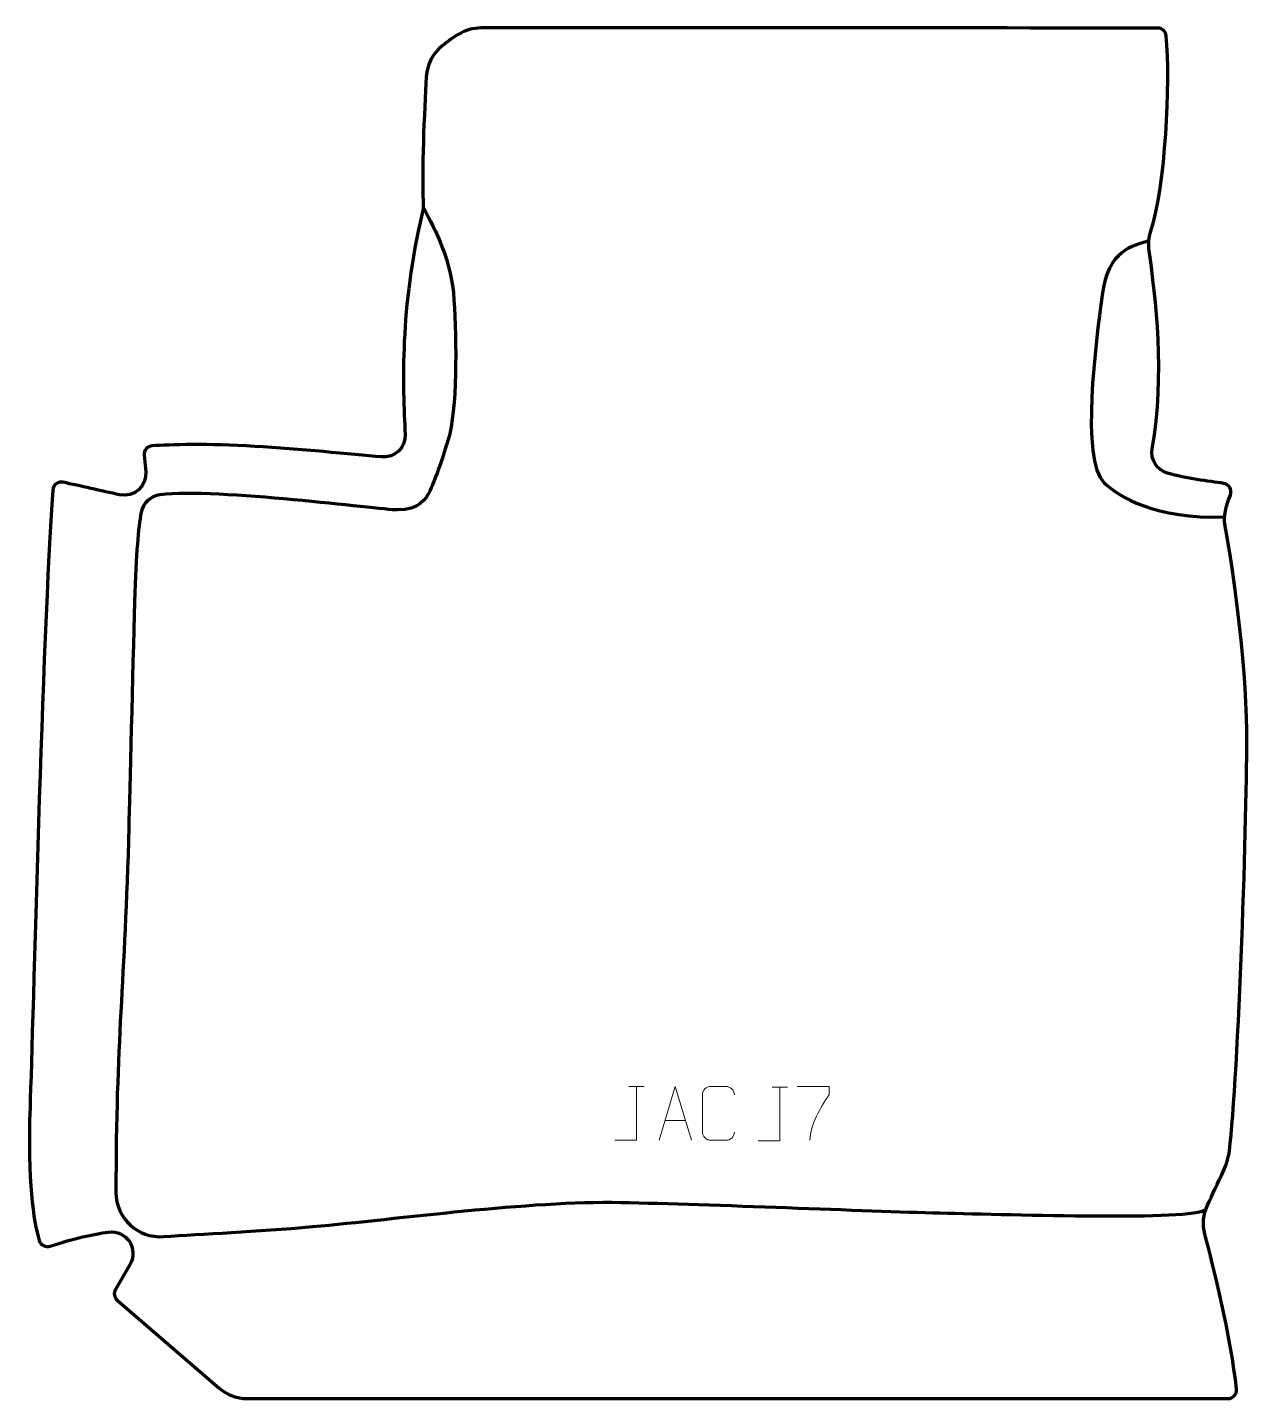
# Model space of a CAD drawing. Header units: millimetres. Extents: x -283 to 283, y -318 to 318.
import ezdxf

# ---------------------------------------------------------------- set-up
doc = ezdxf.new("R2010")
doc.units = ezdxf.units.MM
doc.header["$MEASUREMENT"] = 0
doc.layers.add('layer 1', color=7, linetype='Continuous')
doc.layers.add('layer 2', color=7, linetype='Continuous')

msp = doc.modelspace()

# ---------------------------------------------------------------- linework, layer by layer
at = {"layer": 'layer 1', "color": 230, "lineweight": 200}
msp.add_open_spline([(-272.8192, -247.2713), (-274.9542, -247.981), (-277.2525, -246.7989), (-277.9098, -244.6473), (-277.9098, -244.6473), (-280.6554, -235.6582), (-283.3951, -217.1327), (-282.1847, -182.8339), (-282.1847, -182.8339), (-280.7941, -143.4364), (-276.5579, 34.8017), (-271.6148, 103.5133), (-271.6148, 103.5133), (-271.4398, 105.9461), (-269.1482, 107.6546), (-266.7669, 107.1272), (-266.7669, 107.1272), (-259.1773, 105.4455), (-248.8405, 103.1471), (-240.6377, 101.3215), (-240.6377, 101.3215), (-234.0094, 99.8466), (-227.8714, 105.2659), (-228.512, 112.0262), (-228.512, 112.0262), (-228.512, 112.0262), (-229.2367, 119.6744), (-229.2367, 119.6744), (-229.2367, 119.6744), (-229.4508, 121.935), (-227.7444, 123.9191), (-225.4775, 124.0454), (-225.4775, 124.0454), (-217.5999, 124.4853), (-199.3349, 125.1764), (-177.9339, 123.7762), (-177.9339, 123.7762), (-156.8773, 122.3986), (-133.5069, 120.2981), (-119.0853, 118.8556), (-119.0853, 118.8556), (-112.9851, 118.2457), (-107.7788, 123.2135), (-108.103, 129.3353), (-108.103, 129.3353), (-109.2852, 151.6544), (-110.5791, 188.4019), (-100.2378, 231.7456), (-100.2378, 231.7456), (-99.7721, 233.6964), (-99.6152, 235.708), (-99.7485, 237.7093), (-99.7485, 237.7093), (-100.5119, 249.1679), (-99.2017, 279.802), (-98.3109, 295.2473), (-98.3109, 295.2473), (-97.9871, 300.8675), (-95.312, 306.0995), (-90.928, 309.6312), (-90.928, 309.6312), (-88.1689, 311.8533), (-85.5799, 313.602), (-83.2039, 315.0368), (-83.2039, 315.0368), (-80.1182, 316.8998), (-76.5922, 317.8982), (-72.9878, 317.9197), (-72.9878, 317.9197), (-34.2297, 318.1504), (204.5395, 317.8068), (241.1162, 317.8516), (241.1162, 317.8516), (243.1884, 317.8541), (244.9139, 316.2747), (245.103, 314.2113), (245.103, 314.2113), (247.0718, 292.6946), (244.8334, 244.3623), (237.9264, 223.6253), (237.9264, 223.6253), (236.9485, 220.6892), (236.6966, 217.5611), (237.1334, 214.4969), (237.1334, 214.4969), (240.2149, 192.8726), (244.6683, 157.0932), (238.5533, 122.6819), (238.5533, 122.6819), (237.653, 117.6149), (240.7726, 112.7194), (245.7256, 111.3224), (245.7256, 111.3224), (254.2593, 108.9154), (264.7248, 107.5653), (271.7031, 106.6015), (271.7031, 106.6015), (274.272, 106.2467), (275.8186, 103.5789), (274.8686, 101.1656), (274.8686, 101.1656), (273.5972, 97.937), (273.0338, 95.9099), (272.596, 93.8582), (272.596, 93.8582), (272.0298, 91.2046), (272.0174, 88.4649), (272.5431, 85.8028), (272.5431, 85.8028), (275.5519, 70.5702), (282.0914, 25.6412), (282.4558, -8.2611), (282.4558, -8.2611), (282.8339, -43.4454), (278.5809, -168.7673), (274.393, -203.0499), (274.393, -203.0499), (273.9997, -206.2704), (273.0923, -209.4041), (271.6953, -212.3325), (271.6953, -212.3325), (269.0005, -217.9812), (266.2393, -223.8877), (264.2207, -228.2322), (264.2207, -228.2322), (262.2585, -232.4546), (261.8306, -237.2277), (263.0145, -241.7309), (263.0145, -241.7309), (266.8168, -256.1912), (275.3445, -290.2911), (277.6665, -313.6139), (277.6665, -313.6139), (277.9007, -315.9645), (276.0469, -318), (273.6847, -318), (273.6847, -318), (273.6847, -318), (-181.3485, -318), (-181.3485, -318), (-181.3485, -318), (-186.1431, -318), (-190.7782, -316.2774), (-194.4094, -313.1462), (-194.4094, -313.1462), (-194.4094, -313.1462), (-241.7028, -272.3643), (-241.7028, -272.3643), (-241.7028, -272.3643), (-243.1622, -271.106), (-243.5167, -268.9858), (-242.5466, -267.321), (-242.5466, -267.321), (-242.5466, -267.321), (-235.7712, -255.6956), (-235.7712, -255.6956), (-235.7712, -255.6956), (-231.5742, -248.4947), (-237.5075, -239.6273), (-245.7664, -240.7516), (-245.7664, -240.7516), (-252.8378, -241.7143), (-261.8679, -243.6313), (-272.8192, -247.2713)], degree=3, knots=[0, 0, 0, 0, 0.02380952, 0.02380952, 0.02380952, 0.02380952, 0.04761905, 0.04761905, 0.04761905, 0.04761905, 0.07142857, 0.07142857, 0.07142857, 0.07142857, 0.0952381, 0.0952381, 0.0952381, 0.0952381, 0.11904762, 0.11904762, 0.11904762, 0.11904762, 0.14285714, 0.14285714, 0.14285714, 0.14285714, 0.16666667, 0.16666667, 0.16666667, 0.16666667, 0.19047619, 0.19047619, 0.19047619, 0.19047619, 0.21428571, 0.21428571, 0.21428571, 0.21428571, 0.23809524, 0.23809524, 0.23809524, 0.23809524, 0.26190476, 0.26190476, 0.26190476, 0.26190476, 0.28571429, 0.28571429, 0.28571429, 0.28571429, 0.30952381, 0.30952381, 0.30952381, 0.30952381, 0.33333333, 0.33333333, 0.33333333, 0.33333333, 0.35714286, 0.35714286, 0.35714286, 0.35714286, 0.38095238, 0.38095238, 0.38095238, 0.38095238, 0.4047619, 0.4047619, 0.4047619, 0.4047619, 0.42857143, 0.42857143, 0.42857143, 0.42857143, 0.45238095, 0.45238095, 0.45238095, 0.45238095, 0.47619048, 0.47619048, 0.47619048, 0.47619048, 0.5, 0.5, 0.5, 0.5, 0.52380952, 0.52380952, 0.52380952, 0.52380952, 0.54761905, 0.54761905, 0.54761905, 0.54761905, 0.57142857, 0.57142857, 0.57142857, 0.57142857, 0.5952381, 0.5952381, 0.5952381, 0.5952381, 0.61904762, 0.61904762, 0.61904762, 0.61904762, 0.64285714, 0.64285714, 0.64285714, 0.64285714, 0.66666667, 0.66666667, 0.66666667, 0.66666667, 0.69047619, 0.69047619, 0.69047619, 0.69047619, 0.71428571, 0.71428571, 0.71428571, 0.71428571, 0.73809524, 0.73809524, 0.73809524, 0.73809524, 0.76190476, 0.76190476, 0.76190476, 0.76190476, 0.78571429, 0.78571429, 0.78571429, 0.78571429, 0.80952381, 0.80952381, 0.80952381, 0.80952381, 0.83333333, 0.83333333, 0.83333333, 0.83333333, 0.85714286, 0.85714286, 0.85714286, 0.85714286, 0.88095238, 0.88095238, 0.88095238, 0.88095238, 0.9047619, 0.9047619, 0.9047619, 0.9047619, 0.92857143, 0.92857143, 0.92857143, 0.92857143, 0.95238095, 0.95238095, 0.95238095, 0.95238095, 1, 1, 1, 1], dxfattribs=at)
at = {"layer": 'layer 1', "color": 250, "lineweight": 9}
for points, knots in [([(-10.7509, -198.1668), (-10.7509, -198.1668), (-0.7289, -198.1668), (-0.7289, -198.1668), (-0.7289, -198.1668), (-0.7289, -198.1668), (-0.7289, -173.2132), (-0.7289, -173.2132)], [0, 0, 0, 0, 0.33333333, 0.33333333, 0.33333333, 0.33333333, 1, 1, 1, 1]), ([(9.8006, -198.1667), (9.8006, -198.1667), (17.1716, -173.2132), (17.1716, -173.2132), (17.1716, -173.2132), (17.1716, -173.2132), (24.7415, -198.1667), (24.7415, -198.1667)], [0, 0, 0, 0, 0.33333333, 0.33333333, 0.33333333, 0.33333333, 1, 1, 1, 1]), ([(44.6941, -194.349), (44.5543, -196.6724), (42.8771, -198.152), (40.7294, -198.1628), (40.7294, -198.1628), (38.3975, -198.1624), (36.0656, -198.1624), (33.7341, -198.1628), (33.7341, -198.1628), (31.8091, -198.2682), (29.837, -196.3837), (29.8482, -194.3664), (29.8482, -194.3664), (29.8486, -188.5963), (29.8486, -182.8266), (29.8482, -177.0573), (29.8482, -177.0573), (29.8524, -174.9192), (31.5991, -173.2), (33.7515, -173.2135), (33.7515, -173.2135), (36.0772, -173.2135), (38.4033, -173.2135), (40.7294, -173.2135), (40.7294, -173.2135), (42.676, -173.178), (44.6674, -174.6695), (44.6941, -177.1071)], [0, 0, 0, 0, 0.125, 0.125, 0.125, 0.125, 0.25, 0.25, 0.25, 0.25, 0.375, 0.375, 0.375, 0.375, 0.5, 0.5, 0.5, 0.5, 0.625, 0.625, 0.625, 0.625, 0.75, 0.75, 0.75, 0.75, 1, 1, 1, 1]), ([(55.73, -198.4693), (55.73, -198.4693), (65.752, -198.4693), (65.752, -198.4693), (65.752, -198.4693), (65.752, -198.4693), (65.752, -173.5157), (65.752, -173.5157)], [0, 0, 0, 0, 0.33333333, 0.33333333, 0.33333333, 0.33333333, 1, 1, 1, 1]), ([(73.863, -173.2107), (73.863, -173.2107), (88.6791, -173.2107), (88.6791, -173.2107), (88.6791, -173.2107), (88.6788, -174.4603), (88.6788, -175.7099), (88.6791, -176.9597), (88.6791, -176.9597), (84.6847, -182.9568), (79.7695, -190.7904), (79.7695, -198.1692)], [0, 0, 0, 0, 0.25, 0.25, 0.25, 0.25, 0.5, 0.5, 0.5, 0.5, 1, 1, 1, 1])]:
    msp.add_open_spline(points, degree=3, knots=knots, dxfattribs=at)
for points in [[(-4.313, -173.2132), (-4.313, -173.2132), (2.8552, -173.2132), (2.8552, -173.2132)], [(62.1679, -173.5157), (62.1679, -173.5157), (69.3361, -173.5157), (69.3361, -173.5157)], [(12.5232, -188.9173), (12.5232, -188.9173), (22.0189, -188.9173), (22.0189, -188.9173)]]:
    msp.add_open_spline(points, degree=3, dxfattribs=at)
at = {"layer": 'layer 2', "color": 142, "lineweight": 200}
for points, knots in [([(-99.7552, 234.9227), (-93.9037, 223.3512), (-86.6326, 210.5016), (-85.437, 191.676), (-85.437, 191.676), (-84.2418, 172.85), (-83.943, 140.2784), (-88.1266, 126.931), (-88.1266, 126.931), (-92.3102, 113.5833), (-94.8999, 106.611), (-96.6927, 103.0251), (-96.6927, 103.0251), (-98.4859, 99.4391), (-101.6732, 94.0603), (-111.6339, 94.2596), (-111.6339, 94.2596), (-120.5648, 94.4381), (-194.8711, 104.4605), (-221.8844, 101.295), (-221.8844, 101.295), (-226.2504, 100.7835), (-229.7778, 97.5069), (-230.5825, 93.1854), (-230.5825, 93.1854), (-231.9876, 85.6373), (-232.9665, 75.3327), (-233.6534, 51.528), (-233.6534, 51.528), (-234.5498, 20.4504), (-235.9867, -38.4191), (-236.3426, -52.7613), (-236.3426, -52.7613), (-238.1503, -125.6049), (-242.415, -152.0358), (-242.3092, -222.3775), (-242.3092, -222.3775), (-242.2912, -234.3127), (-232.1541, -243.7178), (-220.2496, -242.8626), (-220.2496, -242.8626), (-202.1867, -241.5651), (-177.2333, -240.5847), (-151.0787, -238.2307), (-151.0787, -238.2307), (-111.2356, -234.6447), (-50.6739, -226.1808), (-8.0422, -226.9777), (-8.0422, -226.9777), (34.5899, -227.7747), (105.5106, -231.059), (140.1742, -231.856), (140.1742, -231.856), (174.8374, -232.6525), (256.939, -235.3181), (263.4012, -230.2999)], [0, 0, 0, 0, 0.06666667, 0.06666667, 0.06666667, 0.06666667, 0.13333333, 0.13333333, 0.13333333, 0.13333333, 0.2, 0.2, 0.2, 0.2, 0.26666667, 0.26666667, 0.26666667, 0.26666667, 0.33333333, 0.33333333, 0.33333333, 0.33333333, 0.4, 0.4, 0.4, 0.4, 0.46666667, 0.46666667, 0.46666667, 0.46666667, 0.53333333, 0.53333333, 0.53333333, 0.53333333, 0.6, 0.6, 0.6, 0.6, 0.66666667, 0.66666667, 0.66666667, 0.66666667, 0.73333333, 0.73333333, 0.73333333, 0.73333333, 0.8, 0.8, 0.8, 0.8, 0.86666667, 0.86666667, 0.86666667, 0.86666667, 1, 1, 1, 1]), ([(237.0051, 219.1663), (229.6218, 216.777), (218.0673, 215.1831), (215.2782, 193.8672), (215.2782, 193.8672), (212.4892, 172.5513), (205.1182, 117.5678), (216.2745, 106.8101), (216.2745, 106.8101), (222.6132, 100.6976), (240.2817, 89.8006), (272.2049, 91.0339)], [0, 0, 0, 0, 0.25, 0.25, 0.25, 0.25, 0.5, 0.5, 0.5, 0.5, 1, 1, 1, 1])]:
    msp.add_open_spline(points, degree=3, knots=knots, dxfattribs=at)

doc.saveas('drawing.dxf')
